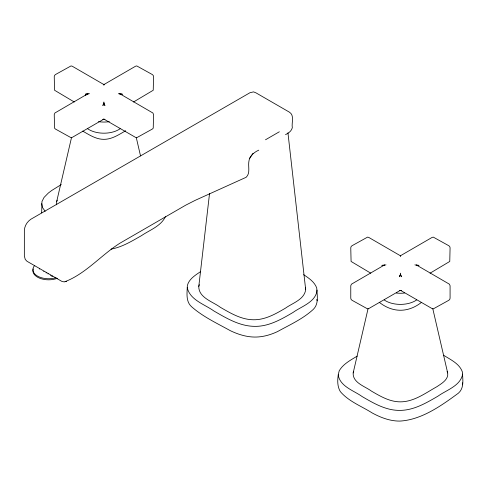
<?xml version="1.0" encoding="UTF-8"?>
<svg xmlns="http://www.w3.org/2000/svg" width="487" height="487" viewBox="0 0 487 487"><rect width="100%" height="100%" fill="white"/><g stroke="black" fill="none" stroke-linecap="round" stroke-linejoin="round"><path stroke-width="0.73" d="M303.632 274.674C308.776 278.114 314.511 281.888 316.72 287.969C317.098 295.025 319.046 303.785 313.33 309.342C302.957 318.918 289.765 324.799 277.523 331.586C270.267 334.989 262.341 337.217 254.275 337.053C245.923 336.888 237.833 334.277 230.351 330.697C217.263 323.411 203.329 316.97 191.957 307.06C185.492 301.763 187.13 292.876 187.361 285.54C189.041 278.941 195.403 275.131 200.681 271.576M317.092 290.082C315.935 302.153 301.331 306.384 293.022 312.453C281.218 319.393 268.447 326.759 254.275 326.351C239.452 326.107 226.309 318.145 213.872 310.968C204.765 304.381 189.948 300.077 187.227 287.64M209.538 193.522L198.787 286.429C198.513 297.758 212.977 301.721 220.282 307.267C230.454 313.147 241.242 319.642 253.374 319.758C265.141 320.014 275.709 313.865 285.516 308.119C292.462 303.054 304.527 299.566 305.672 289.564L287.945 132.805M71.54 137.45L56.65 201.721L56.65 204.802M368.069 308.648L353.178 372.92C352.466 382.825 365.226 386.41 371.514 391.152C380.365 396.308 389.831 401.909 400.424 401.848C414.09 401.812 425.51 393.009 436.924 386.678C441.551 383.525 448.752 379.586 447.669 372.92L432.779 308.648M41.669 212.88L41.949 201.588L44.019 197.46L48.377 193.016L51.695 190.502L61.301 184.536M443.639 355.26C450.585 359.723 459.618 363.673 462.437 372.105C462.65 379.16 464.513 387.841 458.444 393.125C441.532 405.561 421.565 419.897 399.833 421.085C390.044 421.182 380.688 417.56 372.202 412.958C361.488 406.158 348.747 401.501 340.346 391.621C336.7 385.753 337.4 377.09 339.25 370.741C343.244 363.886 350.67 360.124 357.202 356.107M462.65 374.119C460.568 385.929 446.439 390.008 437.99 396.15C426.283 402.944 413.816 410.383 399.833 410.389C386.027 410.565 373.663 403.291 362.133 396.564C353.909 390.568 339.835 386.508 338.197 374.801M104.023 102.952L102.867 105.557L103.408 104.206M400.551 274.151L399.395 276.756L399.937 275.405M198.787 286.429L199.353 284.682M56.65 201.721L57.216 200.169M353.178 372.92L353.745 371.368M165.586 216.319C161.185 226.12 149.746 229.992 141.461 235.653C131.843 241.108 122.115 247.146 111.054 249.131M103.768 84.641L135.556 66.226L136.737 65.915L152.37 74.572L153.235 75.436L153.551 76.617L153.235 90.253L133.535 101.99M103.895 119.412L104.023 118.968M400.296 255.839L432.085 237.425L433.266 237.114L448.898 245.771L449.763 246.635L450.079 247.816L449.763 261.452L430.064 273.189M249.447 158.616L252.997 153.35M85.328 95.434L86.327 94.423L88.037 93.723M103.768 118.968L103.676 119.455L102.867 119.485L103.408 119.382L72.234 137.383L71.053 137.693L55.421 129.037L54.556 128.172L54.24 114.536L54.885 113.002L86.595 94.496L85.749 95.123M416.282 264.922L449.434 284.201L450.079 285.735L450.079 298.19L449.763 299.371L448.898 300.236L433.266 308.892L432.085 308.581L400.911 290.581L401.452 290.684L400.424 290.477L399.395 290.684L399.937 290.581L368.762 308.581L367.582 308.892L351.949 300.236L351.084 299.371L350.768 298.19L350.768 285.735L351.413 284.201L384.566 264.922M279.337 131.782L265.506 139.775M125.701 130.723C118.962 134.589 111.986 139.361 103.895 139.343C96.061 139.373 89.249 134.862 82.723 131.094M421.596 302.293C408.13 312.904 392.717 312.904 379.251 302.293M258.749 150.16C253.782 152.37 249.131 156.412 248.772 162.183C248.163 167.126 250.367 173.475 246.136 177.298L195.074 200.4L185.724 205.167L119.966 243.177C101.077 255.097 86.144 273.438 65.081 281.65L66.415 281.279L64.211 281.912L61.812 281.364L26.937 261.233L25.263 259.425L24.35 256.046L24.362 230.363C24.606 225.889 27.089 221.835 30.742 219.314L249.983 92.713L253.563 91.879L256.004 92.871L289.272 112.077C294.787 115.267 291.378 122.706 292.316 127.716C291.488 131.119 288.505 133.188 285.522 134.631M86.102 94.472L89.438 93.65M382.63 265.671L385.966 264.849M86.595 93.93L85.328 94.247L88.037 93.869M383.123 265.129L381.857 265.445L384.566 265.068M119.753 93.869L122.462 94.247L121.196 93.93M416.282 265.068L418.99 265.445L417.724 265.129M118.353 93.65L121.689 94.472M414.881 264.849L418.217 265.671M119.753 93.723L152.906 113.002L153.551 114.536L153.235 128.172L152.37 129.037L136.737 137.693L135.556 137.383L104.382 119.382L104.924 119.485L103.895 119.278M74.255 101.99L54.556 90.253L54.24 76.617L54.556 75.436L55.421 74.572L71.053 65.915L72.234 66.226L104.023 84.641M370.784 273.189L351.084 261.452L350.768 247.816L351.084 246.635L351.949 245.771L367.582 237.114L368.762 237.425L400.551 255.839M45.157 211.328L42.588 207.657L41.669 203.603M400.911 275.405L401.452 276.756L400.296 274.151M104.382 104.206L104.924 105.557L103.768 102.952M447.103 371.368L447.669 372.92M136.25 137.45L140.53 155.919M316.842 299.377L317.092 300.783M305.398 287.823L305.672 289.564M462.437 382.8L462.65 384.821M400.424 255.395L400.424 256.503M400.424 273.195L400.424 275.94M103.895 84.196L103.895 85.304M103.895 101.996L103.895 104.742M416.628 299.962A20.965 12.108 0 0 1 384.213 299.962M404.514 293.028A20.965 12.108 0 0 1 396.333 293.028M120.106 128.763A20.965 12.108 0 0 1 87.684 128.763M109.319 121.653A20.965 12.108 0 0 1 98.465 121.653M52.279 276.141A0.944 0.542 0 0 1 51.932 276.385M52.079 275.977A0.944 0.542 0 0 1 51.853 276.074M50.538 275.386A0.944 0.542 0 0 1 50.745 275.204M47.963 273.944A0.944 0.542 0 0 1 48.183 273.846M46.515 272.769A0.944 0.542 0 0 1 46.034 272.915M43.903 271.375A0.944 0.542 0 0 1 43.739 271.502M39.362 269.067A0.944 0.542 0 0 1 39.563 268.824M57.369 278.284A15.724 9.076 0 0 1 39.891 278.284A15.724 9.076 0 0 1 33.207 268.964M56.042 277.669A15.724 9.076 0 0 1 37.511 276.086A15.724 9.076 0 0 1 34.76 265.385"/></g></svg>
